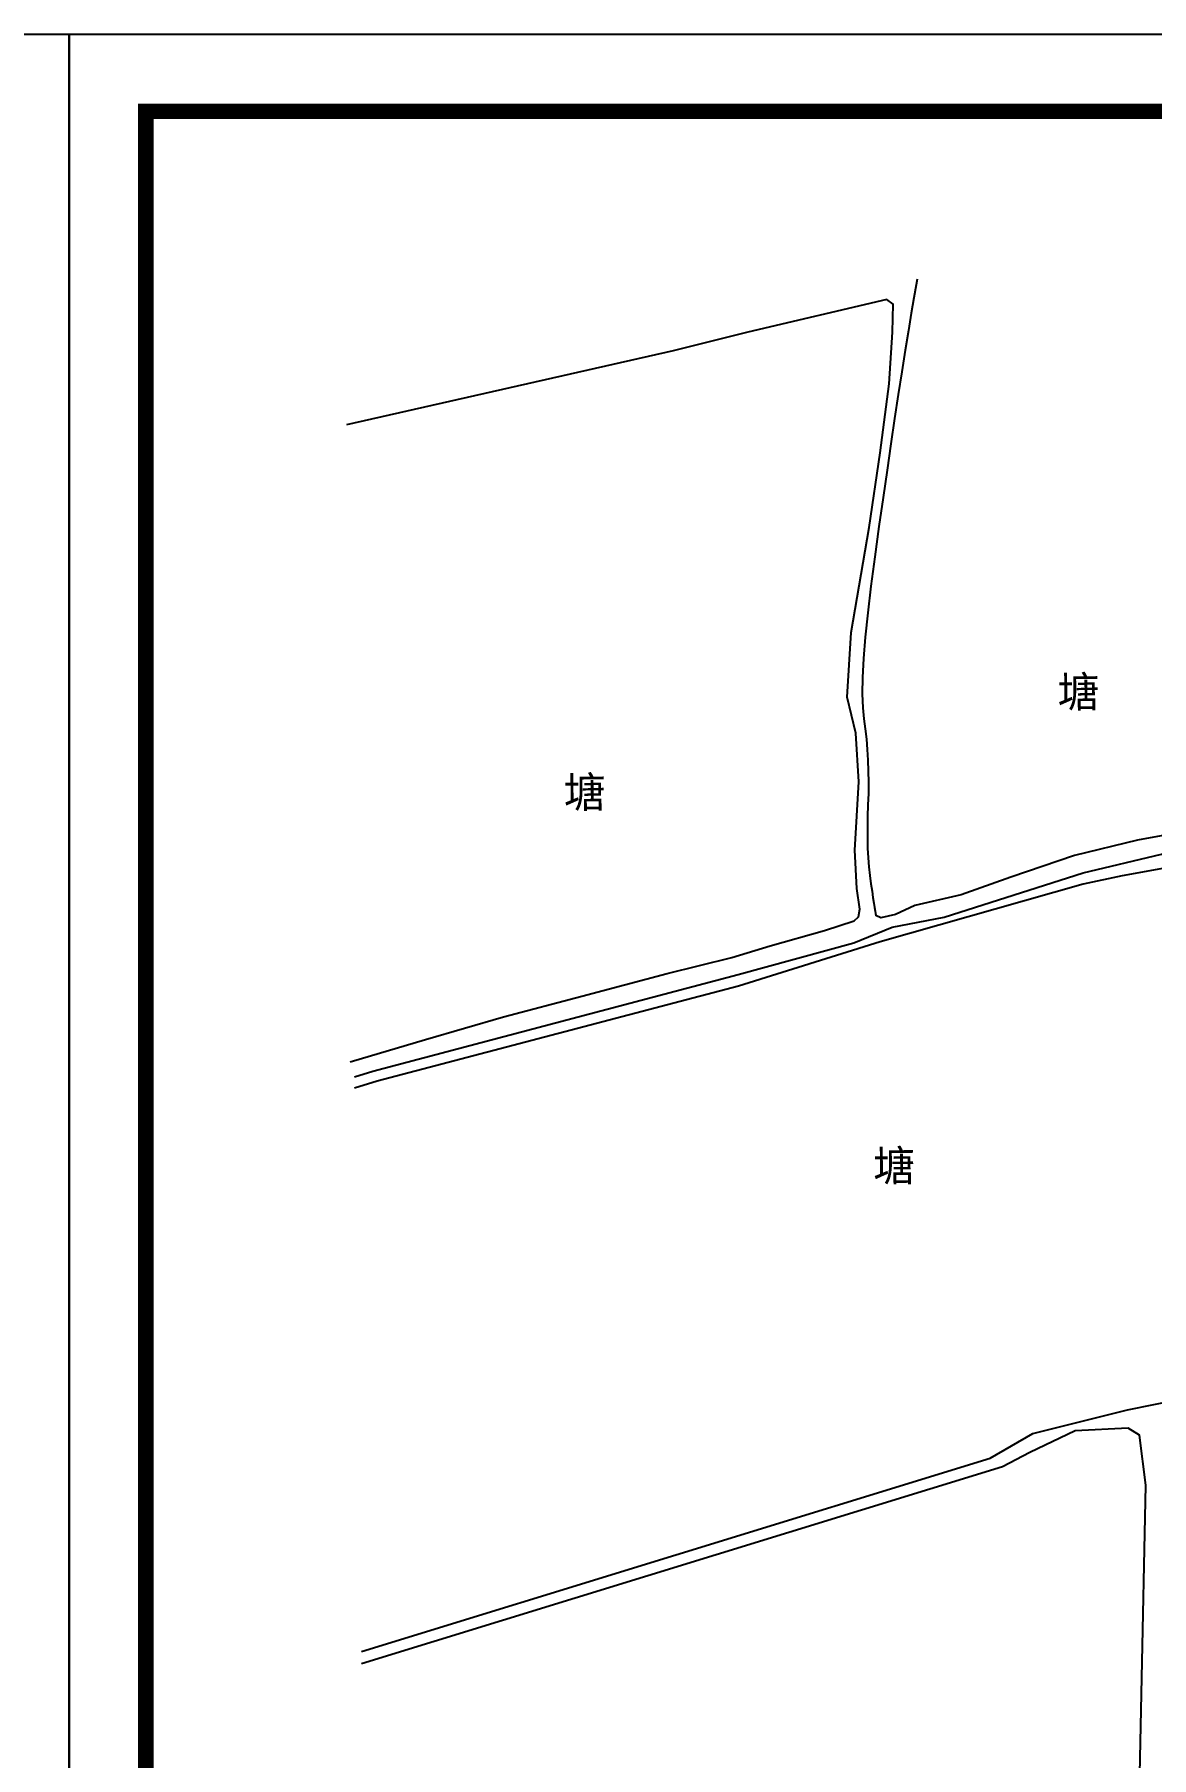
# Model space of a CAD drawing. Extents: x 39624947 to 39626627, y 3418539 to 3418836.
# Drawn here: x 39626204.6 to 39626277.3, y 3418724.1 to 3418836.2 of the extents above; entities that cross this region are included whole.
import ezdxf
from ezdxf.enums import TextEntityAlignment as Align

# ---------------------------------------------------------------- set-up
doc = ezdxf.new("R2010")
doc.units = 0
doc.layers.get('0').update_dxf_attribs({"linetype": 'CONTINUOUS'})
doc.layers.add('PUB_TITLE', color=4, linetype='CONTINUOUS')
doc.layers.add('PUB_WALL', color=9, linetype='CONTINUOUS')
doc.styles.add('等线体', font='simhei.ttf')

# ---------------------------------------------------------------- blocks, each defined once
blk = doc.blocks.new('333377777')
at = {"layer": 'PUB_WALL', "color": 252, "ltscale": 0.01, "elevation": 51.49}
for points in [[(39623026.99, 3417588.47), (39623024.51, 3417588.03), (39623020.4, 3417587.03), (39623016.25, 3417585.62), (39623013.03, 3417584.47), (39623010, 3417583.78), (39623008.74, 3417583.19), (39623007.79, 3417582.96), (39623007.46, 3417583.11)], [(39623008.54, 3417582.36), (39623011.91, 3417583.02), (39623020.96, 3417585.9), (39623026.07, 3417587.12), (39623029.62, 3417588.11), (39623032.69, 3417589.28), (39623035.2, 3417590.55), (39623035.56, 3417592.33), (39623034.45, 3417597.69), (39623034.44, 3417599.02), (39623036.02, 3417608.06), (39623036.96, 3417611.6), (39623037.63, 3417617.29), (39623037.92, 3417618.04), (39623046.17, 3417619.28), (39623048.32, 3417619.31), (39623048.58, 3417619.84), (39623046.98, 3417624.05), (39623046.72, 3417624.97)], [(39623010.16, 3417624.52), (39623010.09, 3417624.15), (39623009.94, 3417623.31), (39623009.77, 3417622.32), (39623009.59, 3417621.19), (39623009.38, 3417619.9), (39623009.16, 3417618.5), (39623008.93, 3417617.02), (39623008.69, 3417615.46), (39623008.45, 3417613.82), (39623008.2, 3417612.1), (39623007.94, 3417610.31), (39623007.67, 3417608.43), (39623007.4, 3417606.47), (39623007.14, 3417604.56), (39623006.94, 3417602.81), (39623006.78, 3417601.24), (39623006.66, 3417599.84), (39623006.6, 3417598.6), (39623006.58, 3417597.54), (39623006.61, 3417596.64), (39623006.68, 3417595.92), (39623006.77, 3417595.27), (39623006.85, 3417594.6), (39623006.91, 3417593.93), (39623006.95, 3417593.23), (39623006.97, 3417592.52), (39623006.98, 3417591.8), (39623006.98, 3417591.06), (39623006.95, 3417590.31), (39623006.93, 3417589.56), (39623006.92, 3417588.85), (39623006.92, 3417588.16), (39623006.93, 3417587.51), (39623006.97, 3417586.88), (39623007.01, 3417586.29), (39623007.07, 3417585.72), (39623007.14, 3417585.19), (39623007.22, 3417584.7), (39623007.28, 3417584.28), (39623007.34, 3417583.92), (39623007.38, 3417583.63), (39623007.42, 3417583.4), (39623007.44, 3417583.24), (39623007.46, 3417583.14), (39623007.46, 3417583.11), (39623007.46, 3417583.11), (39623007.46, 3417583.11), (39623007.46, 3417583.11), (39623007.46, 3417583.11), (39623007.46, 3417583.11), (39623007.46, 3417583.11), (39623007.46, 3417583.11), (39623007.46, 3417583.11)], [(39622973.98, 3417535.23), (39623014.9, 3417547.81), (39623017.68, 3417549.41), (39623023.84, 3417550.95), (39623027.27, 3417551.64), (39623027.53, 3417552.24), (39623027.39, 3417555.54), (39623029.1, 3417562.91), (39623030.02, 3417568.29), (39623032.84, 3417578.46), (39623034.55, 3417582.28), (39623034.66, 3417584.47), (39623031.63, 3417586.51), (39623030.44, 3417586.96), (39623023.5, 3417585.7), (39623020.96, 3417585.15), (39623007.75, 3417581.41), (39622998.53, 3417578.51), (39622975, 3417572.33), (39622973.54, 3417571.88)], [(39622973.24, 3417573.59), (39622978.15, 3417575.05), (39622983.23, 3417576.52), (39622988.32, 3417577.87), (39622993.88, 3417579.35), (39622998.09, 3417580.39), (39623000.59, 3417581.14), (39623004.13, 3417582.15), (39623006.05, 3417582.78), (39623006.34, 3417583.03), (39623006.42, 3417583.54)], [(39622973.53, 3417572.62), (39622974.73, 3417572.98), (39622998.5, 3417579.29), (39623006.04, 3417581.33), (39623008.54, 3417582.36)]]:
    blk.add_lwpolyline(points, dxfattribs=at)
at = {"layer": 'PUB_WALL', "color": 252, "ltscale": 0.01}
for points in [[(39623006.42, 3417583.54), (39623006.42, 3417583.54), (39623006.24, 3417584.88), (39623006.11, 3417587.36), (39623006.37, 3417591.82), (39623006.17, 3417594.98), (39623005.6, 3417597.32), (39623005.86, 3417601.54), (39623007.03, 3417608.36), (39623007.75, 3417613.22), (39623008.34, 3417617.72), (39623008.56, 3417621.08), (39623008.6, 3417622.9), (39623008.18, 3417623.21), (39622999.13, 3417621.07), (39622994.28, 3417619.87), (39622973.01, 3417615.05)], [(39623007.63, 3417512.21), (39623007.99, 3417512.76), (39623008.44, 3417513.28), (39623016.59, 3417516.19), (39623024.25, 3417518.68), (39623024.47, 3417518.89), (39623025.05, 3417546.05), (39623024.63, 3417549.31), (39623023.9, 3417549.76), (39623020.44, 3417549.59), (39623017.49, 3417548.17), (39623015.71, 3417547.24), (39622973.99, 3417534.42)]]:
    blk.add_lwpolyline(points, dxfattribs=at)
at = {"layer": 'PUB_WALL', "color": 252, "ltscale": 0.01, "style": '等线体'}
for p in [(39623020.66, 3417597.72, 51.49), (39622988.52, 3417591.19, 51.49), (39623008.66, 3417566.88, 51.49)]:
    blk.add_text('塘', height=2, rotation=0.697, dxfattribs=at).set_placement(p, align=Align.MIDDLE)

msp = doc.modelspace()

# ---------------------------------------------------------------- linework, layer by layer
at = {"linetype": 'Continuous'}
msp.add_lwpolyline([(39626211.862, 3418831.229), (39626586.862, 3418831.229), (39626586.862, 3418544.229), (39626211.862, 3418544.229)], close=True, dxfattribs=at)
at = {"layer": 'PUB_TITLE'}
for points in [[(39625786.862, 3418539.229), (39626206.862, 3418539.229), (39626206.862, 3418836.229), (39625786.862, 3418836.229)], [(39626206.862, 3418539.229), (39626626.862, 3418539.229), (39626626.862, 3418836.229), (39626206.862, 3418836.229)]]:
    msp.add_lwpolyline(points, close=True, dxfattribs=at)
at = {"layer": 'PUB_TITLE', "const_width": 1}
msp.add_lwpolyline([(39626211.862, 3418544.229), (39626621.862, 3418544.229), (39626621.862, 3418831.229), (39626211.862, 3418831.229)], close=True, dxfattribs=at)

# ---------------------------------------------------------------- block references
at = {"linetype": 'Continuous'}
msp.add_blockref('333377777', (3251.913, 1195.776), dxfattribs=at)

doc.saveas('drawing.dxf')
